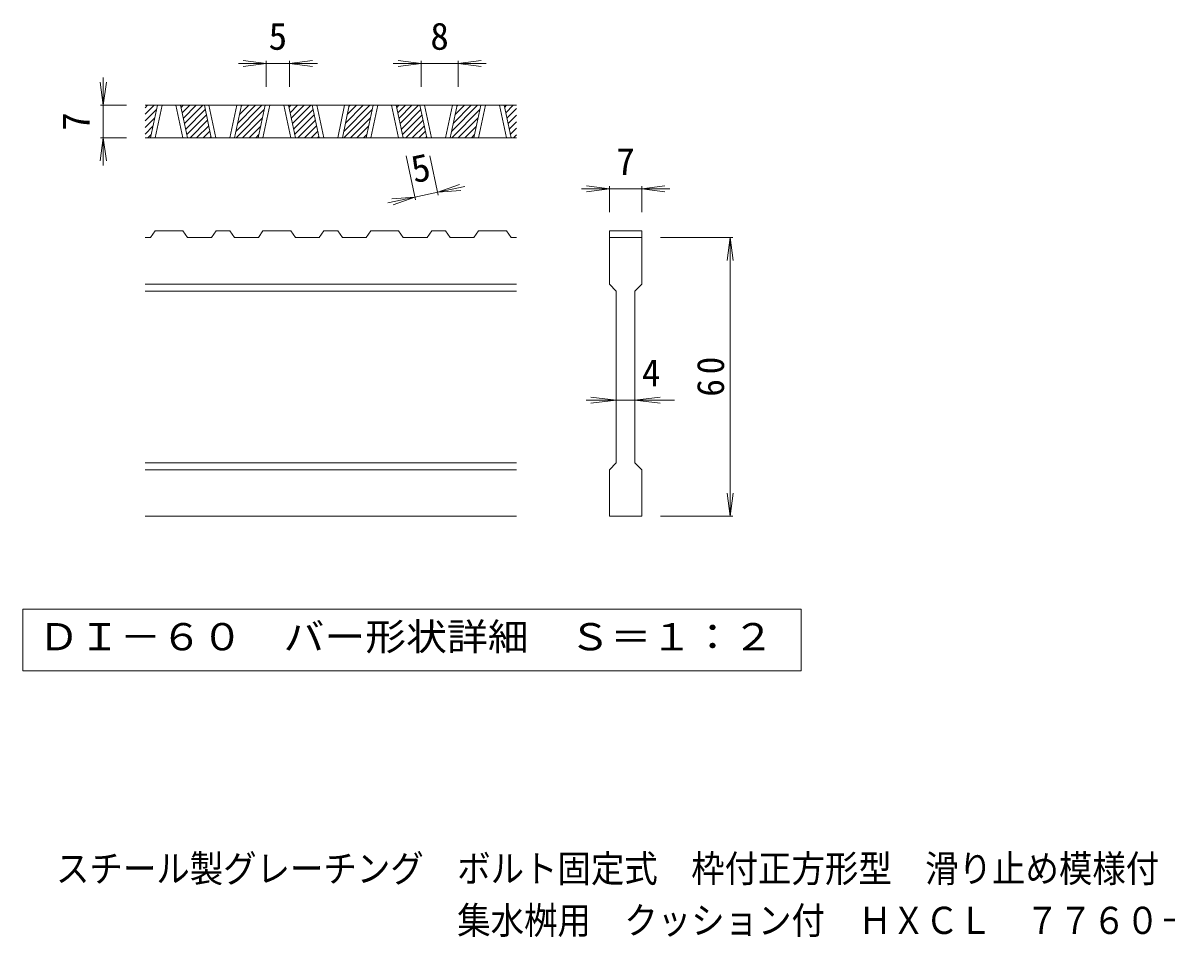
# Model space of a CAD drawing. Units: millimetres on the paper, enlarged 10 times, with parts at other scales. Extents: x -1276 to 1603, y -1379 to 1305.
# Drawn here: x -888 to 343, y -1379 to -395 of the extents above; entities that cross this region are included whole.
import ezdxf
from ezdxf.enums import TextEntityAlignment as Align

# ---------------------------------------------------------------- set-up
doc = ezdxf.new("R2010")
doc.units = ezdxf.units.MM
doc.header["$LTSCALE"] = 10
doc.layers.add('D-0', color=3, linetype='Continuous', lineweight=9)
doc.layers.add('D-4', color=7, linetype='Continuous', lineweight=9)
doc.layers.add('F-5_F-5ﾚｲﾔ', color=2, linetype='Continuous')
doc.styles.add('ＭＳ ゴシック', font='')
doc.styles.get('ＭＳ ゴシック').set_extended_font_data('MS Gothic')

msp = doc.modelspace()

# ---------------------------------------------------------------- linework, layer by layer
at = {"layer": 'D-0'}
for p, q in [((-356.75, -483.32), (-756.75, -483.32)), ((-756.75, -485.96), (-754.11, -483.32)), ((-756.75, -493.03), (-747.04, -483.32)), ((-756.75, -500.1), (-744.5, -487.84)), ((-751.02, -518.32), (-743.53, -483.32)), ((-746.02, -518.32), (-738.53, -483.32)), ((-723.53, -483.32), (-716.04, -518.32)), ((-718.53, -483.32), (-711.04, -518.32)), ((-718.04, -485.59), (-715.76, -483.32)), ((-716.79, -491.42), (-708.69, -483.32)), ((-715.55, -497.24), (-701.62, -483.32)), ((-714.3, -503.07), (-694.55, -483.32)), ((-713.06, -508.89), (-692, -487.83)), ((-685.47, -518.32), (-692.96, -483.32)), ((-680.47, -518.32), (-687.96, -483.32)), ((-657.98, -483.32), (-665.47, -518.32)), ((-652.96, -483.32), (-660.45, -518.32)), ((-658.97, -511.37), (-630.91, -483.32)), ((-658.84, -518.32), (-628.37, -487.84)), ((-657.04, -502.38), (-637.98, -483.32)), ((-655.12, -493.38), (-645.05, -483.32)), ((-653.19, -484.38), (-652.12, -483.32)), ((-634.89, -518.32), (-627.4, -483.32)), ((-629.89, -518.32), (-622.4, -483.32)), ((-607.4, -483.32), (-599.91, -518.32)), ((-602.4, -483.32), (-594.91, -518.32)), ((-601.91, -485.59), (-599.63, -483.32)), ((-600.66, -491.42), (-592.56, -483.32)), ((-599.42, -497.24), (-585.49, -483.32)), ((-598.17, -503.07), (-578.42, -483.32)), ((-596.92, -508.89), (-575.86, -487.83)), ((-569.34, -518.32), (-576.83, -483.32)), ((-564.34, -518.32), (-571.83, -483.32)), ((-541.85, -483.32), (-549.34, -518.32)), ((-536.83, -483.32), (-544.32, -518.32)), ((-542.83, -511.37), (-514.78, -483.32)), ((-542.71, -518.32), (-512.23, -487.84)), ((-540.91, -502.38), (-521.85, -483.32)), ((-538.98, -493.38), (-528.92, -483.32)), ((-537.06, -484.38), (-535.99, -483.32)), ((-518.75, -518.32), (-511.26, -483.32)), ((-513.75, -518.32), (-506.26, -483.32)), ((-491.26, -483.32), (-483.77, -518.32)), ((-486.26, -483.32), (-478.77, -518.32)), ((-485.78, -485.59), (-483.5, -483.32)), ((-484.53, -491.42), (-476.43, -483.32)), ((-483.28, -497.24), (-469.36, -483.32)), ((-482.04, -503.07), (-462.29, -483.32)), ((-480.79, -508.89), (-459.73, -487.83)), ((-453.21, -518.32), (-460.7, -483.32)), ((-448.21, -518.32), (-455.7, -483.32)), ((-425.72, -483.32), (-433.21, -518.32)), ((-420.7, -483.32), (-428.19, -518.32)), ((-426.7, -511.37), (-398.65, -483.32)), ((-426.58, -518.32), (-396.1, -487.84)), ((-424.78, -502.38), (-405.72, -483.32)), ((-422.85, -493.38), (-412.79, -483.32)), ((-420.93, -484.38), (-419.86, -483.32)), ((-402.62, -518.32), (-395.13, -483.32)), ((-397.62, -518.32), (-390.13, -483.32)), ((-375.13, -483.32), (-367.64, -518.32)), ((-370.13, -483.32), (-362.64, -518.32)), ((-369.65, -485.59), (-367.37, -483.32)), ((-368.4, -491.42), (-360.3, -483.32)), ((-367.15, -497.24), (-356.75, -486.85)), ((-756.75, -507.17), (-746.42, -496.84)), ((-711.81, -514.72), (-690.75, -493.66)), ((-708.34, -518.32), (-689.5, -499.48)), ((-651.77, -518.32), (-630.29, -496.84)), ((-595.68, -514.72), (-574.62, -493.66)), ((-592.2, -518.32), (-573.37, -499.48)), ((-535.64, -518.32), (-514.16, -496.84)), ((-479.54, -514.72), (-458.49, -493.66)), ((-476.07, -518.32), (-457.24, -499.48)), ((-419.5, -518.32), (-398.03, -496.84)), ((-365.91, -503.07), (-356.75, -493.92)), ((-364.66, -508.89), (-356.75, -500.99)), ((-756.75, -514.24), (-748.35, -505.83)), ((-753.76, -518.32), (-750.27, -514.83)), ((-701.27, -518.32), (-688.26, -505.31)), ((-694.19, -518.32), (-687.01, -511.13)), ((-687.12, -518.32), (-685.76, -516.96)), ((-644.7, -518.32), (-632.22, -505.83)), ((-637.63, -518.32), (-634.14, -514.83)), ((-585.13, -518.32), (-572.12, -505.31)), ((-578.06, -518.32), (-570.88, -511.13)), ((-570.99, -518.32), (-569.63, -516.96)), ((-528.57, -518.32), (-516.08, -505.83)), ((-521.49, -518.32), (-518.01, -514.83)), ((-469, -518.32), (-455.99, -505.31)), ((-461.93, -518.32), (-454.75, -511.13)), ((-454.86, -518.32), (-453.5, -516.96)), ((-412.43, -518.32), (-399.95, -505.83)), ((-405.36, -518.32), (-401.88, -514.83)), ((-363.41, -514.72), (-356.75, -508.06)), ((-359.94, -518.32), (-356.75, -515.13)), ((-356.75, -518.32), (-756.75, -518.32)), ((-750.93, -625.82), (-756.75, -625.82)), ((-750.93, -625.82), (-745.93, -618.32)), ((-715.95, -618.32), (-745.93, -618.32)), ((-715.95, -618.32), (-710.95, -625.82)), ((-685.39, -625.82), (-710.95, -625.82)), ((-685.39, -625.82), (-680.39, -618.32)), ((-665.39, -618.32), (-680.39, -618.32)), ((-665.39, -618.32), (-660.37, -625.82)), ((-634.8, -625.82), (-660.37, -625.82)), ((-634.8, -625.82), (-629.8, -618.32)), ((-599.82, -618.32), (-629.8, -618.32)), ((-599.82, -618.32), (-594.82, -625.82)), ((-569.25, -625.82), (-594.82, -625.82)), ((-569.25, -625.82), (-564.25, -618.32)), ((-549.25, -618.32), (-564.25, -618.32)), ((-549.25, -618.32), (-544.23, -625.82)), ((-518.67, -625.82), (-544.23, -625.82)), ((-518.67, -625.82), (-513.67, -618.32)), ((-483.69, -618.32), (-513.67, -618.32)), ((-483.69, -618.32), (-478.69, -625.82)), ((-453.12, -625.82), (-478.69, -625.82)), ((-453.12, -625.82), (-448.12, -618.32)), ((-433.12, -618.32), (-448.12, -618.32)), ((-433.12, -618.32), (-428.1, -625.82)), ((-402.54, -625.82), (-428.1, -625.82)), ((-402.54, -625.82), (-397.54, -618.32)), ((-367.56, -618.32), (-397.54, -618.32)), ((-367.56, -618.32), (-362.56, -625.82)), ((-356.75, -625.82), (-362.56, -625.82)), ((-256.75, -618.32), (-256.75, -625.82)), ((-256.75, -625.82), (-221.75, -625.82)), ((-256.75, -675.82), (-256.75, -625.82)), ((-221.75, -625.82), (-221.75, -675.82)), ((-356.75, -675.82), (-756.75, -675.82)), ((-256.75, -675.82), (-249.25, -683.32)), ((-229.25, -683.32), (-221.75, -675.82)), ((-356.75, -683.32), (-756.75, -683.32)), ((-249.25, -868.32), (-249.25, -683.32)), ((-229.25, -683.32), (-229.25, -868.32)), ((-356.75, -868.32), (-756.75, -868.32)), ((-256.75, -875.82), (-249.25, -868.32)), ((-229.25, -868.32), (-221.75, -875.82)), ((-356.75, -875.82), (-756.75, -875.82)), ((-256.75, -925.82), (-256.75, -875.82)), ((-221.75, -875.82), (-221.75, -925.82)), ((-356.75, -925.82), (-756.75, -925.82)), ((-221.75, -925.82), (-256.75, -925.82))]:
    msp.add_line(p, q, dxfattribs=at)
msp.add_lwpolyline([(-256.75, -618.32), (-221.75, -618.32), (-221.75, -625.82)], dxfattribs=at)
at = {"layer": 'D-0', "color": 7}
msp.add_lwpolyline([(-888.41, -1025.82), (-888.41, -1092.27), (-50.1, -1092.27), (-50.1, -1025.82)], close=True, dxfattribs=at)
at = {"layer": 'D-4'}
for p, q in [((-626.26, -438.32), (-656.26, -438.32)), ((-626.26, -438.32), (-651.04, -435.05)), ((-626.26, -438.32), (-651.04, -441.58)), ((-626.26, -435.32), (-626.26, -463.32)), ((-601.26, -438.32), (-626.26, -438.32)), ((-601.26, -438.32), (-576.47, -435.05)), ((-601.26, -435.32), (-601.26, -463.32)), ((-601.26, -438.32), (-576.47, -441.58)), ((-601.26, -438.32), (-571.26, -438.32)), ((-459.56, -438.32), (-489.56, -438.32)), ((-459.56, -438.32), (-484.34, -435.05)), ((-459.56, -438.32), (-484.34, -441.58)), ((-459.56, -435.32), (-459.56, -463.32)), ((-419.56, -438.32), (-459.56, -438.32)), ((-419.56, -438.32), (-394.77, -435.05)), ((-419.56, -435.32), (-419.56, -463.32)), ((-419.56, -438.32), (-394.77, -441.58)), ((-419.56, -438.32), (-389.56, -438.32)), ((-801.75, -483.32), (-801.75, -453.32)), ((-801.75, -483.32), (-805.02, -458.53)), ((-801.75, -483.32), (-798.49, -458.53)), ((-804.75, -483.32), (-776.75, -483.32)), ((-801.75, -483.32), (-801.75, -518.32)), ((-801.75, -518.32), (-805.02, -543.1)), ((-804.75, -518.32), (-776.75, -518.32)), ((-801.75, -518.32), (-798.49, -543.1)), ((-801.75, -518.32), (-801.75, -548.32)), ((-465.46, -585.15), (-475.58, -537.87)), ((-441.01, -579.92), (-450.01, -537.87)), ((-441.64, -576.99), (-466.09, -582.22)), ((-441.64, -576.99), (-418.09, -568.61)), ((-441.64, -576.99), (-412.31, -570.71)), ((-441.64, -576.99), (-416.72, -574.99)), ((-256.75, -573.32), (-286.75, -573.32)), ((-256.75, -573.32), (-281.54, -570.05)), ((-256.75, -573.32), (-281.54, -576.58)), ((-256.75, -570.32), (-256.75, -598.32)), ((-221.75, -573.32), (-256.75, -573.32)), ((-221.75, -573.32), (-196.97, -570.05)), ((-221.75, -570.32), (-221.75, -598.32)), ((-221.75, -573.32), (-196.97, -576.58)), ((-221.75, -573.32), (-191.75, -573.32)), ((-466.09, -582.22), (-495.42, -588.5)), ((-466.09, -582.22), (-491.01, -584.21)), ((-466.09, -582.22), (-489.64, -590.6)), ((-123.75, -625.82), (-201.75, -625.82)), ((-126.75, -625.82), (-130.02, -650.6)), ((-126.75, -625.82), (-123.49, -650.6)), ((-126.75, -925.82), (-126.75, -625.82)), ((-249.25, -800.82), (-276.54, -797.55)), ((-229.25, -800.82), (-201.97, -797.55)), ((-249.25, -800.82), (-281.75, -800.82)), ((-249.25, -800.82), (-276.54, -804.08)), ((-229.25, -800.82), (-249.25, -800.82)), ((-229.25, -800.82), (-201.97, -804.08)), ((-229.25, -800.82), (-186.75, -800.82)), ((-126.75, -925.82), (-130.02, -901.03)), ((-126.75, -925.82), (-123.49, -901.03)), ((-123.75, -925.82), (-201.75, -925.82))]:
    msp.add_line(p, q, dxfattribs=at)

# ---------------------------------------------------------------- texts
at = {"layer": 'D-0', "color": 2, "style": 'ＭＳ ゴシック', "width": 1.1}
msp.add_text('ＤＩ－６０\u3000バー形状詳細\u3000Ｓ＝１：２', height=29.33, dxfattribs=at).set_placement((-871.75, -1079.04), align=Align.BOTTOM_LEFT)
at = {"layer": 'D-4', "color": 2, "style": 'ＭＳ ゴシック'}
for s, p in [('5', (-623.76, -432.32)), ('8', (-449.56, -432.32)), ('7', (-249.25, -567.32)), ('4', (-221.75, -794.82))]:
    msp.add_text(s, height=29.33, dxfattribs=at).set_placement(p, align=Align.BOTTOM_LEFT)
for s, rotation, p in [('7', 90, (-807.75, -510.82)), ('5', 12.079, (-464.9, -575.83))]:
    msp.add_text(s, height=29.33, rotation=rotation, dxfattribs=at).set_placement(p, align=Align.BOTTOM_LEFT)
at = {"layer": 'D-4', "color": 2, "insert": (-132.75, -797.07), "char_height": 29.33, "attachment_point": 7, "rotation": 90, "style": 'ＭＳ ゴシック'}
msp.add_mtext('\\T1.27;\\W0.95;60', dxfattribs=at)
at = {"layer": 'F-5_F-5ﾚｲﾔ', "style": 'ＭＳ ゴシック', "width": 0.9}
for s, p in [('スチール製グレーチング\u3000ボルト固定式\u3000枠付正方形型\u3000滑り止め模様付', (-852.73, -1328.69)), ('集水桝用\u3000クッション付\u3000ＨＸＣＬ\u3000７７６０－ｂ', (-420.63, -1384.48))]:
    msp.add_text(s, height=29.33, dxfattribs=at).set_placement(p, align=Align.BOTTOM_LEFT)

doc.saveas('drawing.dxf')
